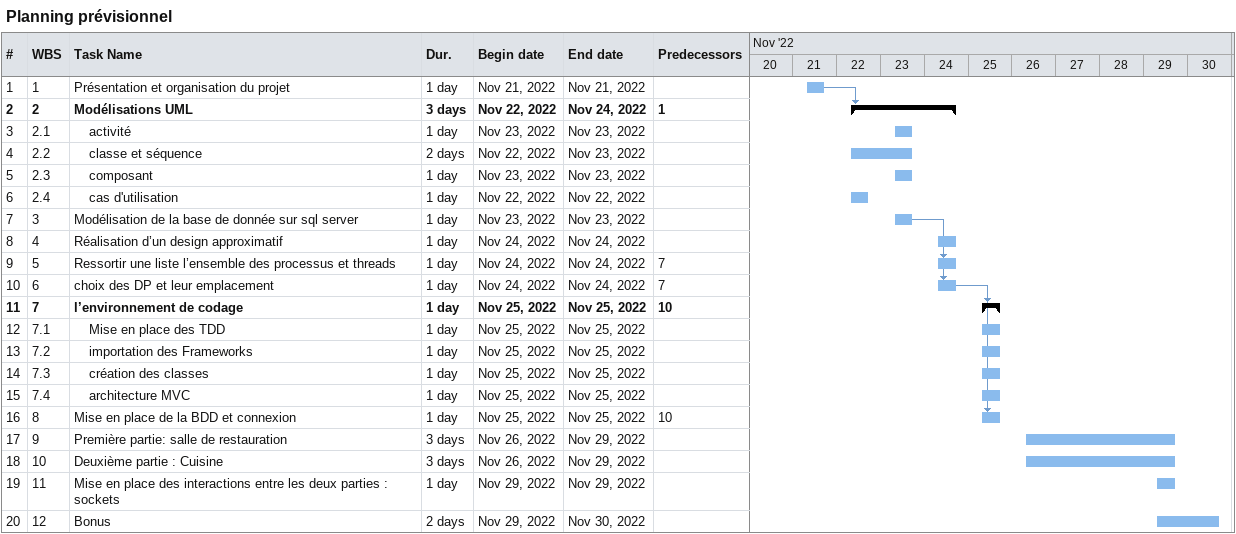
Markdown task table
Planning prévisionnel

| ID | WBS | Task | Duration | Start | Finish | Predecessors |
|---|---|---|---|---|---|---|
| 1 | 1 | Présentation et organisation du projet | 1d | 2022-11-21 | 2022-11-21 |  |
| 2 | 2 | **Modélisations UML** | 3d | 2022-11-22 | 2022-11-24 | 1 |
| 3 | 2.1 | activité | 1d | 2022-11-23 | 2022-11-23 |  |
| 4 | 2.2 | classe et séquence | 2d | 2022-11-22 | 2022-11-23 |  |
| 5 | 2.3 | composant | 1d | 2022-11-23 | 2022-11-23 |  |
| 6 | 2.4 | cas d'utilisation | 1d | 2022-11-22 | 2022-11-22 |  |
| 7 | 3 | Modélisation de la base de donnée sur sql server | 1d | 2022-11-23 | 2022-11-23 |  |
| 8 | 4 | Réalisation d’un design approximatif | 1d | 2022-11-24 | 2022-11-24 |  |
| 9 | 5 | Ressortir une liste l’ensemble des processus et threads | 1d | 2022-11-24 | 2022-11-24 | 7 |
| 10 | 6 | choix des DP et leur emplacement | 1d | 2022-11-24 | 2022-11-24 | 7 |
| 11 | 7 | **l’environnement de codage** | 1d | 2022-11-25 | 2022-11-25 | 10 |
| 12 | 7.1 | Mise en place des TDD | 1d | 2022-11-25 | 2022-11-25 |  |
| 13 | 7.2 | importation des Frameworks | 1d | 2022-11-25 | 2022-11-25 |  |
| 14 | 7.3 | création des classes | 1d | 2022-11-25 | 2022-11-25 |  |
| 15 | 7.4 | architecture MVC | 1d | 2022-11-25 | 2022-11-25 |  |
| 16 | 8 | Mise en place de la BDD et connexion | 1d | 2022-11-25 | 2022-11-25 | 10 |
| 17 | 9 | Première partie: salle de restauration | 3d | 2022-11-26 | 2022-11-29 |  |
| 18 | 10 | Deuxième partie : Cuisine | 3d | 2022-11-26 | 2022-11-29 |  |
| 19 | 11 | Mise en place des interactions entre les deux parties : sockets | 1d | 2022-11-29 | 2022-11-29 |  |
| 20 | 12 | Bonus | 2d | 2022-11-29 | 2022-11-30 |  |
